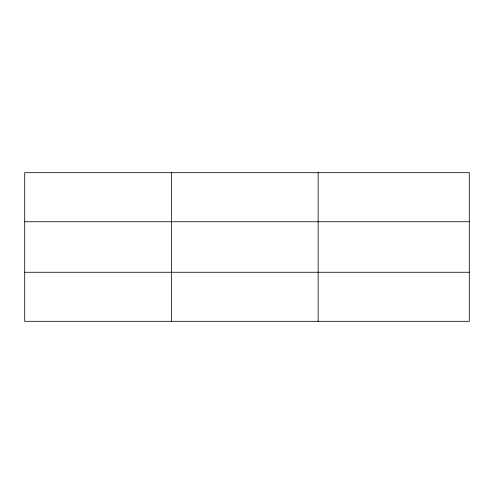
<?xml version="1.0" encoding="UTF-8"?>
<svg xmlns="http://www.w3.org/2000/svg" width="494" height="494" viewBox="0 0 494 494"><rect width="100%" height="100%" fill="white"/><g stroke="black" fill="none" stroke-linecap="round" stroke-linejoin="round"><path stroke-width="0.74" d="M171.418 321.31L171.418 172.69M318.136 321.31L318.136 172.69M469.3 221.738L469.3 172.69L24.7 172.69L24.7 321.31L469.3 321.31L469.3 221.738L24.7 221.738M24.7 272.262L469.3 272.262"/></g></svg>
